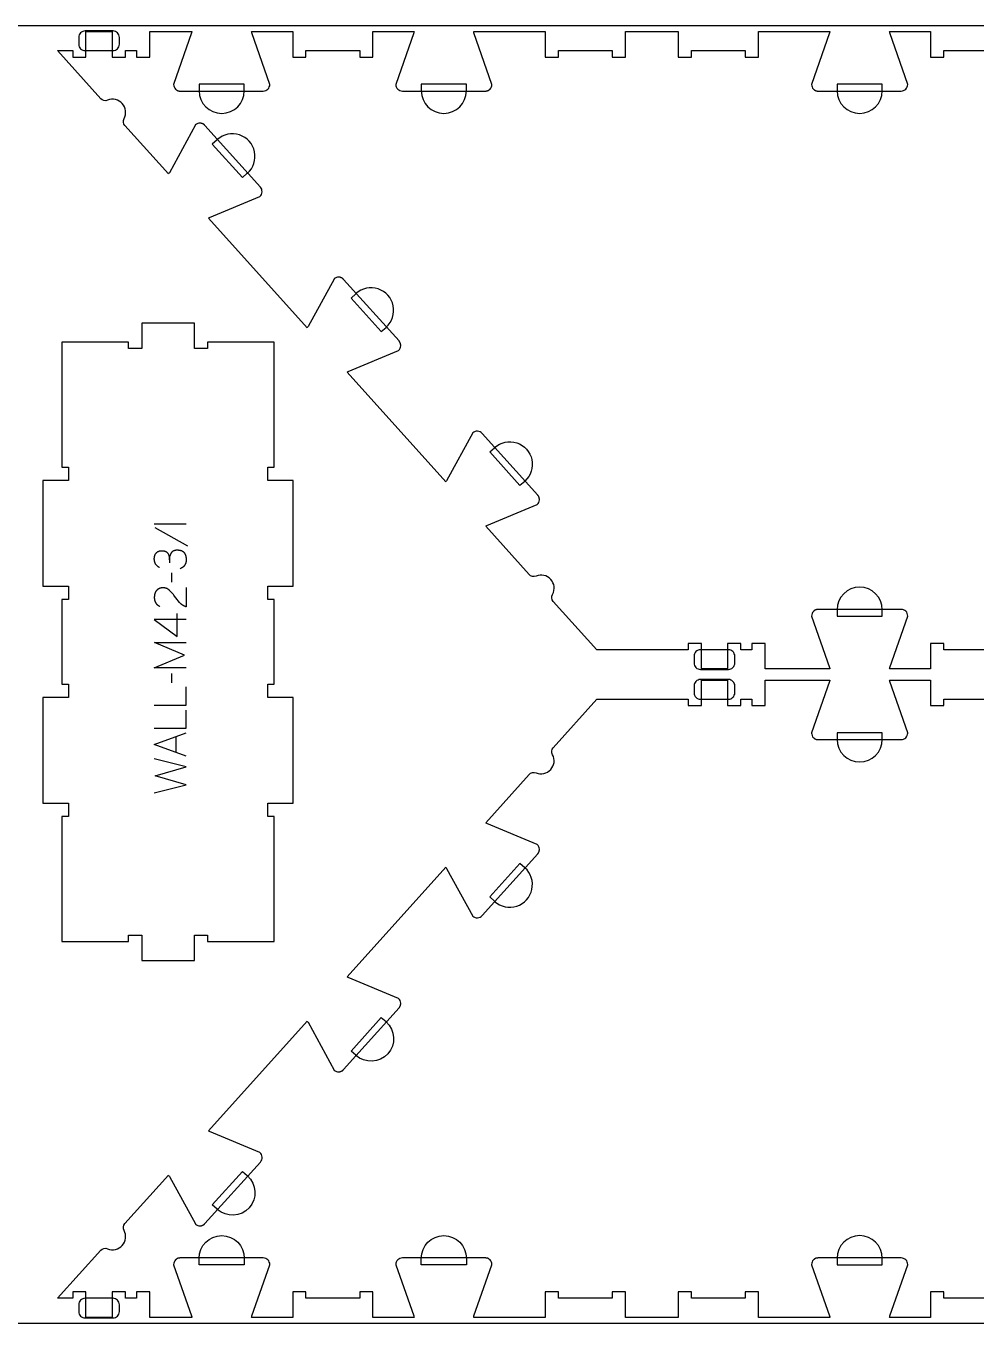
# Model space of a CAD drawing. Extents: x 0 to 4485, y 0 to 10771.
# Drawn here: x 698 to 1592, y 5669 to 6889 of the extents above; entities that cross this region are included whole.
import ezdxf

# ---------------------------------------------------------------- set-up
doc = ezdxf.new("R2010")
doc.units = 0
for name, color, linetype in [('0_SHEET_SPRUCEPLY_2440X122', 1, 'CONTINUOUS'), ('1_ANYTOOL_1MMDEEP_LABELS_S', 2, 'CONTINUOUS'), ('4_ANYTOOL_CUTTHROUGH_OUTSI', 5, 'CONTINUOUS'), ('5_ANYTOOL_HALF_MILL_9MM_IN', 3, 'CONTINUOUS')]:
    doc.layers.add(name, color=color, linetype=linetype)

msp = doc.modelspace()

# ---------------------------------------------------------------- linework, layer by layer
at = {"layer": '0_SHEET_SPRUCEPLY_2440X122'}
msp.add_lwpolyline([(371.7, 6889.4), (371.7, 5669.4), (2811.7, 5669.4), (2811.7, 6889.4)], close=True, dxfattribs=at)
at = {"layer": '1_ANYTOOL_1MMDEEP_LABELS_S', "color": 2}
for points in [[(818.8, 6421.1), (848.8, 6421.1)], [(819.3, 6417.6), (850.1, 6400.4)], [(823.8, 6380.1), (823.5, 6380.2), (823.2, 6380.4), (822.9, 6380.6), (822.6, 6380.7), (822.3, 6380.9), (822.1, 6381.1), (821.8, 6381.3), (821.7, 6381.4), (821.6, 6381.5), (821.5, 6381.6), (821.4, 6381.7), (821.3, 6381.8), (821.2, 6381.9), (821.1, 6382), (821, 6382.1), (820.9, 6382.3), (820.8, 6382.4), (820.7, 6382.5), (820.6, 6382.6), (820.5, 6382.7), (820.4, 6382.8), (820.3, 6383), (820.2, 6383.1), (820.1, 6383.2), (820.1, 6383.3), (820, 6383.5), (819.9, 6383.6), (819.8, 6383.7), (819.8, 6383.9), (819.7, 6384), (819.6, 6384.1), (819.6, 6384.3), (819.5, 6384.4), (819.5, 6384.6), (819.4, 6384.7), (819.4, 6384.8), (819.3, 6385), (819.3, 6385.1), (819.2, 6385.3), (819.1, 6385.6), (819.1, 6385.9), (819, 6386.2), (818.9, 6386.5), (818.9, 6386.9), (818.9, 6387.2), (818.8, 6387.5), (818.8, 6387.9), (818.8, 6388.2), (818.8, 6388.5), (818.8, 6388.7), (818.8, 6388.9), (818.9, 6389.1), (818.9, 6389.3), (818.9, 6389.5), (818.9, 6389.7), (818.9, 6389.9), (819, 6390), (819, 6390.2), (819.1, 6390.4), (819.1, 6390.6), (819.1, 6390.8), (819.2, 6391), (819.2, 6391.1), (819.3, 6391.3), (819.4, 6391.5), (819.4, 6391.7), (819.5, 6391.8), (819.6, 6392), (819.6, 6392.1), (819.7, 6392.3), (819.8, 6392.5), (819.9, 6392.6), (820, 6392.8), (820.1, 6392.9), (820.2, 6393.1), (820.3, 6393.2), (820.4, 6393.3), (820.5, 6393.5), (820.6, 6393.6), (820.7, 6393.8), (820.8, 6393.9), (821, 6394), (821.1, 6394.1), (821.2, 6394.2), (821.3, 6394.4), (821.5, 6394.5), (821.6, 6394.6), (821.8, 6394.7), (821.9, 6394.8), (822, 6394.9), (822.2, 6395), (822.4, 6395), (822.5, 6395.1), (822.7, 6395.2), (822.8, 6395.3), (823, 6395.3), (823.2, 6395.4), (823.3, 6395.5), (823.5, 6395.5), (823.7, 6395.6), (823.9, 6395.6), (824.1, 6395.6), (824.2, 6395.7), (824.4, 6395.7), (824.6, 6395.7), (824.8, 6395.8), (825, 6395.8), (825.2, 6395.8), (825.4, 6395.8), (825.6, 6395.8), (825.9, 6395.8), (826.4, 6395.8), (826.7, 6395.8), (827.1, 6395.8), (827.4, 6395.8), (827.7, 6395.7), (827.8, 6395.7), (828, 6395.7), (828.1, 6395.6), (828.3, 6395.6), (828.4, 6395.6), (828.5, 6395.5), (828.7, 6395.5), (828.8, 6395.5), (828.9, 6395.4), (829, 6395.4), (829.2, 6395.3), (829.3, 6395.3), (829.4, 6395.2), (829.5, 6395.2), (829.6, 6395.1), (829.7, 6395.1), (829.8, 6395), (829.9, 6394.9), (830, 6394.9), (830.1, 6394.8), (830.2, 6394.7), (830.3, 6394.7), (830.5, 6394.5), (830.7, 6394.4), (830.8, 6394.2), (831, 6394.1), (831.1, 6394), (831.1, 6393.9), (831.2, 6393.8), (831.3, 6393.7), (831.4, 6393.6), (831.4, 6393.6), (831.5, 6393.5), (831.6, 6393.4), (831.6, 6393.3), (831.7, 6393.2), (831.7, 6393.1), (831.8, 6393), (831.9, 6392.9), (831.9, 6392.8), (832, 6392.7), (832, 6392.6), (832.1, 6392.5), (832.1, 6392.4), (832.2, 6392.3), (832.2, 6392.2), (832.3, 6392.1), (832.3, 6392), (832.4, 6391.8), (832.4, 6391.6), (832.5, 6391.4), (832.6, 6391.1), (832.6, 6390.9), (832.7, 6390.7), (832.7, 6390.5), (832.8, 6390.2), (832.8, 6390), (832.9, 6389.8), (832.9, 6389.5), (832.9, 6389.3), (833, 6389.1), (833, 6388.8), (833, 6388.6), (833, 6388.3), (833, 6388.1), (833.1, 6384.4)], [(833.1, 6387.2), (833.1, 6387.6), (833.1, 6388), (833.2, 6388.5), (833.2, 6388.9), (833.3, 6389.3), (833.4, 6389.7), (833.5, 6390.1), (833.6, 6390.5), (833.7, 6391), (833.8, 6391.3), (834, 6391.7), (834.1, 6392.1), (834.3, 6392.5), (834.4, 6392.9), (834.6, 6393.3), (834.8, 6393.6), (834.9, 6393.8), (835, 6394), (835.1, 6394.1), (835.1, 6394.2), (835.2, 6394.3), (835.2, 6394.3), (835.3, 6394.4), (835.3, 6394.5), (835.4, 6394.6), (835.5, 6394.6), (835.5, 6394.7), (835.6, 6394.8), (835.7, 6394.9), (835.7, 6394.9), (835.8, 6395), (835.9, 6395.1), (835.9, 6395.1), (836, 6395.2), (836.1, 6395.3), (836.2, 6395.3), (836.2, 6395.4), (836.3, 6395.4), (836.4, 6395.5), (836.5, 6395.6), (836.6, 6395.6), (836.6, 6395.7), (836.7, 6395.7), (836.8, 6395.8), (836.9, 6395.8), (837, 6395.9), (837.1, 6395.9), (837.2, 6396), (837.2, 6396), (837.3, 6396), (837.4, 6396.1), (837.5, 6396.1), (837.7, 6396.2), (837.9, 6396.3), (838.1, 6396.3), (838.3, 6396.4), (838.5, 6396.4), (838.7, 6396.5), (839, 6396.5), (839.2, 6396.5), (839.4, 6396.6), (839.7, 6396.6), (839.9, 6396.6), (840.1, 6396.6), (840.4, 6396.6), (840.7, 6396.6), (840.9, 6396.6), (841.2, 6396.6), (841.5, 6396.6), (841.7, 6396.5), (842, 6396.5), (842.2, 6396.5), (842.5, 6396.4), (842.7, 6396.4), (843, 6396.4), (843.2, 6396.3), (843.4, 6396.3), (843.6, 6396.2), (843.8, 6396.1), (844, 6396.1), (844.3, 6396), (844.5, 6395.9), (844.6, 6395.8), (844.8, 6395.7), (845, 6395.6), (845.2, 6395.5), (845.4, 6395.4), (845.5, 6395.3), (845.7, 6395.2), (845.9, 6395.1), (846, 6395), (846.2, 6394.8), (846.3, 6394.8), (846.3, 6394.7), (846.4, 6394.6), (846.5, 6394.6), (846.5, 6394.5), (846.6, 6394.4), (846.7, 6394.3), (846.7, 6394.3), (846.9, 6394.1), (847, 6394), (847.1, 6393.8), (847.2, 6393.6), (847.3, 6393.5), (847.4, 6393.3), (847.5, 6393.1), (847.6, 6392.9), (847.7, 6392.8), (847.8, 6392.6), (847.9, 6392.4), (848, 6392.2), (848.1, 6392), (848.1, 6391.8), (848.2, 6391.6), (848.3, 6391.4), (848.3, 6391.2), (848.4, 6391), (848.5, 6390.7), (848.5, 6390.5), (848.6, 6390.3), (848.6, 6390.1), (848.6, 6389.8), (848.7, 6389.6), (848.7, 6389.4), (848.8, 6388.9), (848.8, 6388.4), (848.8, 6387.9), (848.8, 6387.3), (848.8, 6387), (848.8, 6386.6), (848.8, 6386.2), (848.7, 6385.9), (848.7, 6385.5), (848.7, 6385.3), (848.6, 6385.2), (848.6, 6385), (848.6, 6384.8), (848.5, 6384.7), (848.5, 6384.5), (848.4, 6384.3), (848.4, 6384.2), (848.3, 6384), (848.3, 6383.9), (848.2, 6383.7), (848.2, 6383.6), (848.1, 6383.4), (848, 6383.3), (848, 6383.1), (847.9, 6383), (847.8, 6382.8), (847.7, 6382.7), (847.7, 6382.6), (847.6, 6382.4), (847.5, 6382.3), (847.4, 6382.2), (847.3, 6382), (847.2, 6381.9), (847.1, 6381.8), (847, 6381.6), (846.9, 6381.5), (846.8, 6381.4), (846.7, 6381.3), (846.6, 6381.2), (846.5, 6381.1), (846.4, 6380.9), (846.3, 6380.8), (846.1, 6380.7), (846, 6380.6), (845.9, 6380.5), (845.8, 6380.4), (845.6, 6380.3), (845.5, 6380.2), (845.3, 6380.1), (845.2, 6380), (845.1, 6379.9), (844.9, 6379.8), (844.8, 6379.7), (844.5, 6379.6), (844.1, 6379.4), (843.8, 6379.2), (843.5, 6379.1), (843.1, 6378.9)], [(834.9, 6375.1), (835, 6366.3)], [(848.8, 6361.4), (848.7, 6343.1), (848.3, 6343.2), (848.1, 6343.3), (847.8, 6343.4), (847.6, 6343.5), (847.4, 6343.6), (847.2, 6343.6), (847, 6343.7), (846.8, 6343.8), (846.6, 6343.9), (846.4, 6344.1), (846.2, 6344.2), (845.9, 6344.3), (845.8, 6344.4), (845.6, 6344.5), (845.4, 6344.6), (845.2, 6344.8), (845, 6344.9), (844.8, 6345), (844.6, 6345.2), (844.4, 6345.3), (844.3, 6345.5), (844.1, 6345.6), (843.9, 6345.8), (843.7, 6345.9), (843.6, 6346.1), (843.4, 6346.3), (843.2, 6346.4), (843.1, 6346.6), (842.9, 6346.8), (842.6, 6347.1), (841.4, 6348.6), (840.2, 6350.1), (839, 6351.6), (837.9, 6353.1), (837.3, 6353.9), (836.8, 6354.6), (836.2, 6355.3), (835.6, 6356), (835, 6356.7), (834.4, 6357.3), (833.8, 6357.9), (833.2, 6358.5), (833, 6358.7), (832.9, 6358.8), (832.7, 6359), (832.5, 6359.1), (832.4, 6359.2), (832.2, 6359.3), (832, 6359.5), (831.9, 6359.6), (831.7, 6359.7), (831.5, 6359.8), (831.3, 6359.9), (831.2, 6360), (831, 6360.1), (830.8, 6360.2), (830.6, 6360.2), (830.4, 6360.3), (830.2, 6360.4), (830, 6360.5), (829.8, 6360.5), (829.6, 6360.6), (829.4, 6360.6), (829.2, 6360.7), (829, 6360.7), (828.8, 6360.8), (828.6, 6360.8), (828.4, 6360.8), (828.2, 6360.8), (827.9, 6360.9), (827.7, 6360.9), (827.5, 6360.9), (827.3, 6360.9), (827.1, 6360.9), (826.8, 6360.9), (826.6, 6360.9), (826.3, 6360.9), (826.1, 6360.9), (825.8, 6360.8), (825.6, 6360.8), (825.4, 6360.8), (825.2, 6360.7), (824.9, 6360.7), (824.7, 6360.7), (824.5, 6360.6), (824.3, 6360.5), (824.1, 6360.5), (823.9, 6360.4), (823.7, 6360.3), (823.5, 6360.3), (823.3, 6360.2), (823.1, 6360.1), (823, 6360), (822.8, 6359.9), (822.6, 6359.8), (822.4, 6359.7), (822.3, 6359.6), (822.1, 6359.5), (821.9, 6359.4), (821.8, 6359.2), (821.6, 6359.1), (821.5, 6359), (821.3, 6358.8), (821.2, 6358.7), (821.1, 6358.5), (820.9, 6358.4), (820.8, 6358.2), (820.7, 6358.1), (820.6, 6357.9), (820.4, 6357.7), (820.3, 6357.6), (820.2, 6357.4), (820.1, 6357.2), (820, 6357), (819.9, 6356.8), (819.8, 6356.7), (819.7, 6356.5), (819.6, 6356.3), (819.6, 6356.1), (819.5, 6355.9), (819.4, 6355.7), (819.4, 6355.5), (819.3, 6355.3), (819.2, 6355.1), (819.2, 6354.9), (819.1, 6354.7), (819.1, 6354.5), (819, 6354.3), (819, 6354.1), (819, 6353.8), (818.9, 6353.6), (818.9, 6353.4), (818.9, 6353.2), (818.9, 6352.9), (818.8, 6352.7), (818.8, 6352.5), (818.8, 6352), (818.8, 6351.6), (818.8, 6351.3), (818.9, 6350.9), (818.9, 6350.6), (819, 6350.2), (819, 6349.9), (819.1, 6349.6), (819.1, 6349.2), (819.2, 6348.9), (819.3, 6348.8), (819.3, 6348.6), (819.4, 6348.5), (819.4, 6348.3), (819.5, 6348.2), (819.5, 6348), (819.6, 6347.9), (819.7, 6347.7), (819.7, 6347.6), (819.8, 6347.5), (819.9, 6347.3), (819.9, 6347.2), (820, 6347), (820.1, 6346.9), (820.2, 6346.8), (820.3, 6346.6), (820.4, 6346.5), (820.4, 6346.4), (820.5, 6346.3), (820.6, 6346.1), (820.7, 6346), (820.8, 6345.9), (820.9, 6345.8), (821, 6345.7), (821.1, 6345.5), (821.2, 6345.4), (821.3, 6345.3), (821.5, 6345.2), (821.6, 6345.1), (821.7, 6345), (821.8, 6344.9), (821.9, 6344.8), (822.2, 6344.6), (822.5, 6344.4), (822.7, 6344.2), (823, 6344), (823.3, 6343.8), (823.6, 6343.7), (823.9, 6343.5)], [(840.2, 6315.2), (840.2, 6336.9)], [(848.8, 6331.2), (818.8, 6331.2), (840.2, 6315.2)], [(848.8, 6285.6), (818.8, 6285.6), (847.2, 6297.6), (819, 6309.6), (848.8, 6309.6)], [(834.9, 6280.5), (835, 6271.7)], [(818.8, 6250.7), (848.8, 6250.7), (848.8, 6267.8)], [(818.8, 6228.9), (848.8, 6228.9), (848.8, 6246)], [(848.8, 6202.7), (818.8, 6213.6), (848.8, 6224.6)], [(839.3, 6206.1), (839.3, 6221.1)], [(818.8, 6168), (848.8, 6175.7), (819.7, 6184.1), (848.8, 6192.6), (818.8, 6200.1)]]:
    msp.add_lwpolyline(points, dxfattribs=at)
at = {"layer": '4_ANYTOOL_CUTTHROUGH_OUTSI', "color": 5}
for points in [[(1612, 6302.7), (1561.5, 6302.7), (1561.5, 6308.7), (1549, 6308.7), (1549, 6284.7), (1510.4, 6284.7), (1510.4, 6284.7, -0.061485), (1510.6, 6286.1), (1527.5, 6334.3), (1527.5, 6334.4), (1527.5, 6334.4), (1527.5, 6334.4, 0.414214), (1521.2, 6340.7), (1443.2, 6340.7), (1443.1, 6340.7), (1442.9, 6340.7), (1442.8, 6340.7), (1442.6, 6340.6), (1442.5, 6340.6), (1442.3, 6340.6), (1442.2, 6340.6), (1442, 6340.6), (1441.9, 6340.5), (1441.7, 6340.5), (1441.6, 6340.4), (1441.4, 6340.4), (1441.3, 6340.4), (1441.1, 6340.3), (1441, 6340.3), (1440.9, 6340.2), (1440.7, 6340.1), (1440.6, 6340.1), (1440.4, 6340), (1440.3, 6339.9), (1440.2, 6339.9), (1440, 6339.8), (1439.9, 6339.7), (1439.8, 6339.6), (1439.6, 6339.5), (1439.5, 6339.4), (1439.4, 6339.3), (1439.3, 6339.2), (1439.2, 6339.2), (1439, 6339), (1438.9, 6338.9), (1438.8, 6338.8, 0.198912), (1437, 6334.4), (1437, 6334.4), (1437, 6334.3), (1453.9, 6286.1), (1453.9, 6286.1, -0.061485), (1454.1, 6284.7), (1436.7, 6284.7), (1393.4, 6284.7), (1393.4, 6308.7), (1380.9, 6308.7), (1380.9, 6302.7), (1370.4, 6302.7), (1370.4, 6308.7), (1357.9, 6308.7), (1357.9, 6284.7), (1333.4, 6284.7), (1333.4, 6308.7), (1333.2, 6308.7), (1321.2, 6308.7), (1320.9, 6308.7), (1320.9, 6302.7), (1235.1, 6302.7), (1194.1, 6348.2), (1194.1, 6348.2, -0.317837), (1193.4, 6354.8, 0.707107), (1177.9, 6372, -0.317837), (1171.4, 6373.4), (1130.5, 6418.9, -0.061485), (1131.7, 6419.6), (1178.9, 6439.4), (1178.9, 6439.4), (1179, 6439.4), (1179, 6439.4, 0.198912), (1181, 6443.7), (1181, 6443.9), (1181, 6444), (1181, 6444.2), (1181, 6444.3), (1181, 6444.5), (1181, 6444.6), (1181, 6444.8), (1181, 6444.9), (1180.9, 6445.1), (1180.9, 6445.2), (1180.9, 6445.4), (1180.8, 6445.5), (1180.8, 6445.7), (1180.8, 6445.8), (1180.7, 6446), (1180.7, 6446.1), (1180.6, 6446.3), (1180.6, 6446.4), (1180.5, 6446.6), (1180.4, 6446.7), (1180.4, 6446.9), (1180.3, 6447), (1180.2, 6447.1), (1180.1, 6447.3), (1180.1, 6447.4), (1180, 6447.5), (1179.9, 6447.6), (1179.8, 6447.8), (1179.7, 6447.9), (1179.6, 6448), (1179.5, 6448.1), (1179.4, 6448.2), (1127.2, 6506.2, 0.414214), (1118.4, 6506.7), (1118.4, 6506.6), (1118.3, 6506.6), (1093.8, 6461.7), (1093.8, 6461.7, -0.061485), (1092.9, 6460.6), (1000.1, 6563.7, -0.061485), (1001.3, 6564.5), (1048.5, 6584.2), (1048.5, 6584.2), (1048.5, 6584.3), (1048.5, 6584.3, 0.198912), (1050.6, 6588.6), (1050.6, 6588.7), (1050.6, 6588.9), (1050.6, 6589), (1050.6, 6589.2), (1050.6, 6589.3), (1050.6, 6589.5), (1050.6, 6589.6), (1050.5, 6589.8), (1050.5, 6589.9), (1050.5, 6590.1), (1050.5, 6590.2), (1050.4, 6590.4), (1050.4, 6590.5), (1050.3, 6590.7), (1050.3, 6590.8), (1050.3, 6591), (1050.2, 6591.1), (1050.1, 6591.3), (1050.1, 6591.4), (1050, 6591.6), (1049.9, 6591.7), (1049.9, 6591.8), (1049.8, 6592), (1049.7, 6592.1), (1049.6, 6592.2), (1049.6, 6592.4), (1049.5, 6592.5), (1049.4, 6592.6), (1049.3, 6592.7), (1049.2, 6592.9), (1049.1, 6593), (1049, 6593.1), (996.8, 6651), (996.7, 6651.2), (996.6, 6651.3), (996.5, 6651.4), (996.4, 6651.5), (996.3, 6651.6), (996.2, 6651.7), (996, 6651.8), (995.9, 6651.9), (995.8, 6652), (995.7, 6652), (995.5, 6652.1), (995.4, 6652.2), (995.3, 6652.3), (995.1, 6652.4), (995, 6652.4), (994.9, 6652.5), (994.7, 6652.6), (994.6, 6652.6), (994.4, 6652.7), (994.3, 6652.7), (994.1, 6652.8), (994, 6652.8), (993.8, 6652.9), (993.7, 6652.9), (993.5, 6653), (993.4, 6653), (993.2, 6653), (993.1, 6653), (992.9, 6653.1), (992.8, 6653.1), (992.6, 6653.1), (992.5, 6653.1, 0.198912), (988, 6651.5), (988, 6651.5), (987.9, 6651.4), (963.4, 6606.6), (963.4, 6606.6, -0.061485), (962.5, 6605.5), (869.7, 6708.5, -0.061485), (870.9, 6709.3), (918.1, 6729), (918.1, 6729.1), (918.1, 6729.1), (918.1, 6729.1, 0.414214), (918.6, 6737.9), (866.4, 6795.9), (866.3, 6796), (866.2, 6796.1), (866.1, 6796.2), (866, 6796.3), (865.9, 6796.4), (865.7, 6796.5), (865.6, 6796.6), (865.5, 6796.7), (865.4, 6796.8), (865.3, 6796.9), (865.1, 6797), (865, 6797), (864.9, 6797.1), (864.7, 6797.2), (864.6, 6797.3), (864.4, 6797.3), (864.3, 6797.4), (864.2, 6797.5), (864, 6797.5), (863.9, 6797.6), (863.7, 6797.6), (863.6, 6797.7), (863.4, 6797.7), (863.3, 6797.8), (863.1, 6797.8), (863, 6797.8), (862.8, 6797.9), (862.7, 6797.9), (862.5, 6797.9), (862.4, 6797.9), (862.2, 6797.9), (862.1, 6797.9, 0.198912), (857.6, 6796.3), (857.5, 6796.3), (857.5, 6796.3), (833, 6751.4), (833, 6751.4, -0.061485), (832.1, 6750.3), (791.2, 6795.7, -0.317837), (790.4, 6802.3, 0.707107), (774.9, 6819.5, -0.317837), (768.5, 6821), (727.8, 6866.2), (742.1, 6866.2), (742.1, 6860.2), (754.4, 6860.2), (754.6, 6860.2), (754.6, 6884.2), (779.1, 6884.2), (779.1, 6860.2), (779.4, 6860.2), (791.4, 6860.2), (791.6, 6860.2), (791.6, 6866.2), (802.1, 6866.2), (802.1, 6860.2), (802.4, 6860.2), (814.4, 6860.2), (814.6, 6860.2), (814.6, 6884.2), (854.1, 6884.2), (854.1, 6884.2, -0.061485), (853.9, 6882.8), (837, 6834.5), (837, 6834.5), (837, 6834.4), (837, 6834.4, 0.198912), (838.8, 6830), (838.9, 6829.9), (839, 6829.8), (839.2, 6829.7), (839.3, 6829.6), (839.4, 6829.5), (839.5, 6829.4), (839.6, 6829.3), (839.8, 6829.2), (839.9, 6829.1), (840, 6829.1), (840.2, 6829), (840.3, 6828.9), (840.4, 6828.8), (840.6, 6828.8), (840.7, 6828.7), (840.9, 6828.6), (841, 6828.6), (841.1, 6828.5), (841.3, 6828.5), (841.4, 6828.4), (841.6, 6828.4), (841.7, 6828.4), (841.9, 6828.3), (842, 6828.3), (842.2, 6828.3), (842.3, 6828.2), (842.5, 6828.2), (842.6, 6828.2), (842.8, 6828.2), (842.9, 6828.2), (843.1, 6828.2), (843.2, 6828.2), (921.2, 6828.2, 0.414214), (927.5, 6834.4), (927.5, 6834.5), (927.5, 6834.5), (910.6, 6882.8), (910.6, 6882.8, -0.061485), (910.4, 6884.2), (949, 6884.2), (949, 6860.2), (949.2, 6860.2), (961.2, 6860.2), (961.5, 6860.2), (961.5, 6866.2), (1012, 6866.2), (1012, 6860.2), (1012.2, 6860.2), (1024.2, 6860.2), (1024.5, 6860.2), (1024.5, 6884.2), (1063.1, 6884.2), (1063.1, 6884.2, -0.061485), (1062.8, 6882.8), (1045.9, 6834.5), (1045.9, 6834.5), (1045.9, 6834.4), (1045.9, 6834.4, 0.414214), (1052.2, 6828.2), (1130.2, 6828.2), (1130.3, 6828.2), (1130.5, 6828.2), (1130.6, 6828.2), (1130.8, 6828.2), (1130.9, 6828.2), (1131.1, 6828.2), (1131.2, 6828.3), (1131.4, 6828.3), (1131.5, 6828.3), (1131.7, 6828.4), (1131.8, 6828.4), (1132, 6828.4), (1132.1, 6828.5), (1132.3, 6828.5), (1132.4, 6828.6), (1132.5, 6828.6), (1132.7, 6828.7), (1132.8, 6828.8), (1133, 6828.8), (1133.1, 6828.9), (1133.2, 6829), (1133.4, 6829.1), (1133.5, 6829.1), (1133.6, 6829.2), (1133.8, 6829.3), (1133.9, 6829.4), (1134, 6829.5), (1134.1, 6829.6), (1134.2, 6829.7), (1134.4, 6829.8), (1134.5, 6829.9), (1134.6, 6830, 0.198912), (1136.4, 6834.4), (1136.4, 6834.5), (1136.4, 6834.5), (1119.5, 6882.8), (1119.5, 6882.8, -0.061485), (1119.3, 6884.2), (1186.5, 6884.2), (1186.5, 6860.2), (1198.7, 6860.2), (1199, 6860.2), (1199, 6866.2), (1249.5, 6866.2), (1249.5, 6860.2), (1262, 6860.2), (1262, 6884.2), (1311.5, 6884.2), (1311.5, 6860.2), (1311.7, 6860.2), (1323.7, 6860.2), (1324, 6860.2), (1324, 6866.2), (1374.5, 6866.2), (1374.5, 6860.2), (1386.7, 6860.2), (1387, 6860.2), (1387, 6884.2), (1454.1, 6884.2), (1454.1, 6884.2, -0.061485), (1453.9, 6882.8), (1437, 6834.5), (1437, 6834.5), (1437, 6834.4), (1437, 6834.4, 0.198912), (1438.8, 6830), (1438.9, 6829.9), (1439, 6829.8), (1439.2, 6829.7), (1439.3, 6829.6), (1439.4, 6829.5), (1439.5, 6829.4), (1439.6, 6829.3), (1439.8, 6829.2), (1439.9, 6829.1), (1440, 6829.1), (1440.2, 6829), (1440.3, 6828.9), (1440.4, 6828.8), (1440.6, 6828.8), (1440.7, 6828.7), (1440.9, 6828.6), (1441, 6828.6), (1441.1, 6828.5), (1441.3, 6828.5), (1441.4, 6828.4), (1441.6, 6828.4), (1441.7, 6828.4), (1441.9, 6828.3), (1442, 6828.3), (1442.2, 6828.3), (1442.3, 6828.2), (1442.5, 6828.2), (1442.6, 6828.2), (1442.8, 6828.2), (1442.9, 6828.2), (1443.1, 6828.2), (1443.2, 6828.2), (1521.2, 6828.2, 0.414214), (1527.5, 6834.4), (1527.5, 6834.5), (1527.5, 6834.5), (1510.6, 6882.8), (1510.6, 6882.8, -0.061485), (1510.4, 6884.2), (1549, 6884.2), (1549, 6860.2), (1561.5, 6860.2), (1561.5, 6866.2), (1612, 6866.2)], [(1612, 5692.7), (1561.5, 5692.7), (1561.5, 5698.7), (1549.2, 5698.7), (1549, 5698.7), (1549, 5674.7), (1510.4, 5674.7), (1510.4, 5674.7, -0.061485), (1510.6, 5676.1), (1527.5, 5724.3), (1527.5, 5724.4), (1527.5, 5724.4), (1527.5, 5724.4, 0.414214), (1521.2, 5730.7), (1443.2, 5730.7), (1443.1, 5730.7), (1442.9, 5730.7), (1442.8, 5730.7), (1442.6, 5730.6), (1442.5, 5730.6), (1442.3, 5730.6), (1442.2, 5730.6), (1442, 5730.6), (1441.9, 5730.5), (1441.7, 5730.5), (1441.6, 5730.4), (1441.4, 5730.4), (1441.3, 5730.4), (1441.1, 5730.3), (1441, 5730.3), (1440.9, 5730.2), (1440.7, 5730.1), (1440.6, 5730.1), (1440.4, 5730), (1440.3, 5729.9), (1440.2, 5729.9), (1440, 5729.8), (1439.9, 5729.7), (1439.8, 5729.6), (1439.6, 5729.5), (1439.5, 5729.4), (1439.4, 5729.3), (1439.3, 5729.2), (1439.2, 5729.2), (1439, 5729), (1438.9, 5728.9), (1438.8, 5728.8, 0.198912), (1437, 5724.4), (1437, 5724.4), (1437, 5724.3), (1453.9, 5676.1), (1453.9, 5676.1, -0.061485), (1454.1, 5674.7), (1436.7, 5674.7), (1387, 5674.7), (1387, 5698.7), (1374.5, 5698.7), (1374.5, 5692.7), (1324, 5692.7), (1324, 5698.7), (1311.5, 5698.7), (1311.5, 5674.7), (1262, 5674.7), (1262, 5698.7), (1261.7, 5698.7), (1249.7, 5698.7), (1249.5, 5698.7), (1249.5, 5692.7), (1199, 5692.7), (1199, 5698.7), (1186.5, 5698.7), (1186.5, 5674.7), (1119.3, 5674.7), (1119.3, 5674.7, -0.061485), (1119.5, 5676.1), (1136.4, 5724.3), (1136.4, 5724.4), (1136.4, 5724.4), (1136.4, 5724.4, 0.198912), (1134.6, 5728.8), (1134.5, 5728.9), (1134.4, 5729), (1134.2, 5729.2), (1134.1, 5729.2), (1134, 5729.3), (1133.9, 5729.4), (1133.8, 5729.5), (1133.6, 5729.6), (1133.5, 5729.7), (1133.4, 5729.8), (1133.2, 5729.9), (1133.1, 5729.9), (1133, 5730), (1132.8, 5730.1), (1132.7, 5730.1), (1132.5, 5730.2), (1132.4, 5730.3), (1132.3, 5730.3), (1132.1, 5730.4), (1132, 5730.4), (1131.8, 5730.4), (1131.7, 5730.5), (1131.5, 5730.5), (1131.4, 5730.6), (1131.2, 5730.6), (1131.1, 5730.6), (1130.9, 5730.6), (1130.8, 5730.6), (1130.6, 5730.7), (1130.5, 5730.7), (1130.3, 5730.7), (1130.2, 5730.7), (1052.2, 5730.7, 0.414214), (1045.9, 5724.4), (1045.9, 5724.4), (1045.9, 5724.3), (1062.8, 5676.1), (1062.8, 5676.1, -0.061485), (1063.1, 5674.7), (1024.5, 5674.7), (1024.5, 5698.7), (1012, 5698.7), (1012, 5692.7), (961.5, 5692.7), (961.5, 5698.7), (949, 5698.7), (949, 5674.7), (910.4, 5674.7), (910.4, 5674.7, -0.061485), (910.6, 5676.1), (927.5, 5724.3), (927.5, 5724.4), (927.5, 5724.4), (927.5, 5724.4, 0.414214), (921.2, 5730.7), (843.2, 5730.7), (843.1, 5730.7), (842.9, 5730.7), (842.8, 5730.7), (842.6, 5730.6), (842.5, 5730.6), (842.3, 5730.6), (842.2, 5730.6), (842, 5730.6), (841.9, 5730.5), (841.7, 5730.5), (841.6, 5730.4), (841.4, 5730.4), (841.3, 5730.4), (841.1, 5730.3), (841, 5730.3), (840.9, 5730.2), (840.7, 5730.1), (840.6, 5730.1), (840.4, 5730), (840.3, 5729.9), (840.2, 5729.9), (840, 5729.8), (839.9, 5729.7), (839.8, 5729.6), (839.6, 5729.5), (839.5, 5729.4), (839.4, 5729.3), (839.3, 5729.2), (839.2, 5729.2), (839, 5729), (838.9, 5728.9), (838.8, 5728.8, 0.198912), (837, 5724.4), (837, 5724.4), (837, 5724.3), (853.9, 5676.1), (853.9, 5676.1, -0.061485), (854.1, 5674.7), (814.6, 5674.7), (814.6, 5698.7), (814.4, 5698.7), (802.1, 5698.7), (802.1, 5692.7), (791.6, 5692.7), (791.6, 5698.7), (779.1, 5698.7), (779.1, 5674.7), (754.6, 5674.7), (754.6, 5698.7), (742.1, 5698.7), (742.1, 5692.7), (727.8, 5692.7), (768.5, 5737.9), (768.5, 5737.9, -0.317837), (774.9, 5739.3, 0.707107), (790.4, 5756.5, -0.317837), (791.2, 5763.1), (832.1, 5808.5, -0.061485), (833, 5807.4), (857.5, 5762.6), (857.5, 5762.5), (857.6, 5762.5), (857.6, 5762.5, 0.198912), (862.1, 5760.9), (862.2, 5760.9), (862.4, 5760.9), (862.5, 5760.9), (862.7, 5761), (862.8, 5761), (863, 5761), (863.1, 5761), (863.3, 5761.1), (863.4, 5761.1), (863.6, 5761.2), (863.7, 5761.2), (863.9, 5761.3), (864, 5761.3), (864.2, 5761.4), (864.3, 5761.4), (864.4, 5761.5), (864.6, 5761.6), (864.7, 5761.6), (864.9, 5761.7), (865, 5761.8), (865.1, 5761.9), (865.3, 5762), (865.4, 5762.1), (865.5, 5762.1), (865.6, 5762.2), (865.7, 5762.3), (865.9, 5762.4), (866, 5762.5), (866.1, 5762.6), (866.2, 5762.7), (866.3, 5762.9), (866.4, 5763), (918.6, 5820.9, 0.414214), (918.1, 5829.8), (918.1, 5829.8), (918.1, 5829.8), (870.9, 5849.5), (870.9, 5849.5, -0.061485), (869.7, 5850.3), (962.5, 5953.4, -0.061485), (963.4, 5952.3), (987.9, 5907.4), (988, 5907.4), (988, 5907.3), (988, 5907.3, 0.198912), (992.5, 5905.7), (992.6, 5905.8), (992.8, 5905.8), (992.9, 5905.8), (993.1, 5905.8), (993.2, 5905.8), (993.4, 5905.9), (993.5, 5905.9), (993.7, 5905.9), (993.8, 5906), (994, 5906), (994.1, 5906.1), (994.3, 5906.1), (994.4, 5906.2), (994.6, 5906.2), (994.7, 5906.3), (994.9, 5906.3), (995, 5906.4), (995.1, 5906.5), (995.3, 5906.6), (995.4, 5906.6), (995.5, 5906.7), (995.7, 5906.8), (995.8, 5906.9), (995.9, 5907), (996, 5907.1), (996.2, 5907.2), (996.3, 5907.3), (996.4, 5907.4), (996.5, 5907.5), (996.6, 5907.6), (996.7, 5907.7), (996.8, 5907.8), (1049, 5965.8), (1049.1, 5965.9), (1049.2, 5966), (1049.3, 5966.1), (1049.4, 5966.2), (1049.5, 5966.4), (1049.6, 5966.5), (1049.6, 5966.6), (1049.7, 5966.7), (1049.8, 5966.9), (1049.9, 5967), (1049.9, 5967.1), (1050, 5967.3), (1050.1, 5967.4), (1050.1, 5967.6), (1050.2, 5967.7), (1050.3, 5967.9), (1050.3, 5968), (1050.3, 5968.2), (1050.4, 5968.3), (1050.4, 5968.5), (1050.5, 5968.6), (1050.5, 5968.8), (1050.5, 5968.9), (1050.5, 5969.1), (1050.6, 5969.2), (1050.6, 5969.4), (1050.6, 5969.5), (1050.6, 5969.7), (1050.6, 5969.8), (1050.6, 5970), (1050.6, 5970.1), (1050.6, 5970.3, 0.198912), (1048.5, 5974.6), (1048.5, 5974.6), (1048.5, 5974.6), (1001.3, 5994.4), (1001.3, 5994.4, -0.061485), (1000.1, 5995.1), (1092.9, 6098.2, -0.061485), (1093.8, 6097.1), (1118.3, 6052.2), (1118.4, 6052.2), (1118.4, 6052.2), (1118.4, 6052.2, 0.414214), (1127.2, 6052.6), (1179.4, 6110.6), (1179.5, 6110.7), (1179.6, 6110.8), (1179.7, 6111), (1179.8, 6111.1), (1179.9, 6111.2), (1180, 6111.3), (1180.1, 6111.5), (1180.1, 6111.6), (1180.2, 6111.7), (1180.3, 6111.9), (1180.4, 6112), (1180.4, 6112.1), (1180.5, 6112.3), (1180.6, 6112.4), (1180.6, 6112.6), (1180.7, 6112.7), (1180.7, 6112.8), (1180.8, 6113), (1180.8, 6113.1), (1180.8, 6113.3), (1180.9, 6113.4), (1180.9, 6113.6), (1180.9, 6113.8), (1181, 6113.9), (1181, 6114.1), (1181, 6114.2), (1181, 6114.4), (1181, 6114.5), (1181, 6114.7), (1181, 6114.8), (1181, 6115), (1181, 6115.1, 0.198912), (1179, 6119.4), (1178.9, 6119.5), (1178.9, 6119.5), (1131.7, 6139.2), (1131.7, 6139.2, -0.061485), (1130.5, 6140), (1171.4, 6185.4, -0.317837), (1177.9, 6186.9, 0.317837), (1191.7, 6190, 0.317837), (1193.4, 6204, -0.317837), (1194.1, 6210.6), (1235.1, 6256.2), (1320.9, 6256.2), (1320.9, 6250.2), (1333.4, 6250.2), (1333.4, 6274.2), (1357.9, 6274.2), (1357.9, 6250.2), (1358.2, 6250.2), (1370.2, 6250.2), (1370.4, 6250.2), (1370.4, 6256.2), (1380.9, 6256.2), (1380.9, 6250.2), (1381.2, 6250.2), (1393.2, 6250.2), (1393.4, 6250.2), (1393.4, 6274.2), (1436.7, 6274.2), (1454.1, 6274.2), (1454.1, 6274.2, -0.061485), (1453.9, 6272.8), (1437, 6224.5), (1437, 6224.5), (1437, 6224.4), (1437, 6224.4, 0.198912), (1438.8, 6220), (1438.9, 6219.9), (1439, 6219.8), (1439.2, 6219.7), (1439.3, 6219.6), (1439.4, 6219.5), (1439.5, 6219.4), (1439.6, 6219.3), (1439.8, 6219.2), (1439.9, 6219.1), (1440, 6219.1), (1440.2, 6219), (1440.3, 6218.9), (1440.4, 6218.8), (1440.6, 6218.8), (1440.7, 6218.7), (1440.9, 6218.6), (1441, 6218.6), (1441.1, 6218.5), (1441.3, 6218.5), (1441.4, 6218.4), (1441.6, 6218.4), (1441.7, 6218.4), (1441.9, 6218.3), (1442, 6218.3), (1442.2, 6218.3), (1442.3, 6218.2), (1442.5, 6218.2), (1442.6, 6218.2), (1442.8, 6218.2), (1442.9, 6218.2), (1443.1, 6218.2), (1443.2, 6218.2), (1521.2, 6218.2, 0.414214), (1527.5, 6224.4), (1527.5, 6224.5), (1527.5, 6224.5), (1510.6, 6272.8), (1510.6, 6272.8, -0.061485), (1510.4, 6274.2), (1549, 6274.2), (1549, 6250.2), (1549.2, 6250.2), (1561.2, 6250.2), (1561.5, 6250.2), (1561.5, 6256.2), (1612, 6256.2)]]:
    msp.add_lwpolyline(points, format="xyb", dxfattribs=at)
msp.add_lwpolyline([(949.5, 6158.4), (949.5, 6257.9), (925.5, 6257.9), (925.5, 6270.4), (931.5, 6270.4), (931.5, 6349.9), (925.5, 6349.9), (925.5, 6362.4), (949.5, 6362.4), (949.5, 6461.9), (925.5, 6461.9), (925.5, 6474.4), (931.5, 6474.4), (931.5, 6591.9), (869, 6591.9), (869, 6585.9), (856.5, 6585.9), (856.5, 6609.9), (807, 6609.9), (807, 6585.9), (794.5, 6585.9), (794.5, 6591.9), (732, 6591.9), (732, 6474.4), (738, 6474.4), (738, 6461.9), (714, 6461.9), (714, 6362.4), (738, 6362.4), (738, 6349.9), (732, 6349.9), (732, 6270.4), (738, 6270.4), (738, 6257.9), (714, 6257.9), (714, 6158.4), (738, 6158.4), (738, 6145.9), (732, 6145.9), (732, 6028.4), (794.5, 6028.4), (794.5, 6034.4), (807, 6034.4), (807, 6010.4), (856.5, 6010.4), (856.5, 6034.4), (869, 6034.4), (869, 6028.4), (931.5, 6028.4), (931.5, 6145.9), (925.5, 6145.9), (925.5, 6158.4)], close=True, dxfattribs=at)
at = {"layer": '5_ANYTOOL_HALF_MILL_9MM_IN'}
for points in [[(753.8, 6884.7, 0.414214), (747.8, 6878.7), (747.8, 6872.2, 0.414214), (753.8, 6866.2), (780, 6866.2, 0.414214), (786, 6872.2), (786, 6878.7, 0.414214), (780, 6884.7)], [(861, 6828.4, 1), (903.5, 6828.4), (903.5, 6828.7), (903.5, 6834.7), (861, 6834.7), (861, 6828.7), (861, 6828.4)], [(1069.9, 6828.4, 1), (1112.4, 6828.4), (1112.4, 6828.7), (1112.4, 6834.7), (1069.9, 6834.7), (1069.9, 6828.7), (1069.9, 6828.4)], [(1461, 6828.4, 1), (1503.5, 6828.4), (1503.5, 6828.7), (1503.5, 6834.7), (1461, 6834.7), (1461, 6828.7), (1461, 6828.4)], [(906.5, 6750.9, 1), (878.1, 6782.5), (877.9, 6782.4), (873.4, 6778.3), (901.9, 6746.8), (906.3, 6750.8), (906.5, 6750.9)], [(1036.9, 6606.1, 1), (1008.5, 6637.7), (1008.3, 6637.5), (1003.9, 6633.5), (1032.3, 6601.9), (1036.8, 6605.9), (1036.9, 6606.1)], [(1138.9, 6492.8, -1), (1167.4, 6461.3), (1167.2, 6461.1), (1162.7, 6457.1), (1134.3, 6488.7), (1138.7, 6492.7), (1138.9, 6492.8)], [(1503.5, 6340.4, 1), (1461, 6340.4), (1461, 6340.2), (1461, 6334.2), (1503.5, 6334.2), (1503.5, 6340.2), (1503.5, 6340.4)], [(1332.5, 6302.7, 0.414214), (1326.5, 6296.7), (1326.5, 6290.2, 0.414214), (1332.5, 6284.2), (1358.8, 6284.2, 0.414214), (1364.8, 6290.2), (1364.8, 6296.7, 0.414214), (1358.8, 6302.7)], [(1332.5, 6274.7, 0.414214), (1326.5, 6268.7), (1326.5, 6262.2, 0.414214), (1332.5, 6256.2), (1358.8, 6256.2, 0.414214), (1364.8, 6262.2), (1364.8, 6268.7, 0.414214), (1358.8, 6274.7)], [(1461, 6218.4, 1), (1503.5, 6218.4), (1503.5, 6218.7), (1503.5, 6224.7), (1461, 6224.7), (1461, 6218.7), (1461, 6218.4)], [(1138.9, 6066, 1), (1167.4, 6097.6), (1167.2, 6097.7), (1162.7, 6101.8), (1134.3, 6070.2), (1138.7, 6066.2), (1138.9, 6066)], [(1036.9, 5952.7, -1), (1008.5, 5921.2), (1008.3, 5921.3), (1003.9, 5925.3), (1032.3, 5956.9), (1036.8, 5952.9), (1036.9, 5952.7)], [(906.5, 5807.9, -1), (878.1, 5776.3), (877.9, 5776.5), (873.4, 5780.5), (901.9, 5812.1), (906.3, 5808.1), (906.5, 5807.9)], [(861, 5730.4, -1), (903.5, 5730.4), (903.5, 5730.2), (903.5, 5724.2), (861, 5724.2), (861, 5730.2), (861, 5730.4)], [(1069.9, 5730.4, -1), (1112.4, 5730.4), (1112.4, 5730.2), (1112.4, 5724.2), (1069.9, 5724.2), (1069.9, 5730.2), (1069.9, 5730.4)], [(1503.5, 5730.4, 1), (1461, 5730.4), (1461, 5730.2), (1461, 5724.2), (1503.5, 5724.2), (1503.5, 5730.2), (1503.5, 5730.4)], [(753.8, 5692.7, 0.414214), (747.8, 5686.7), (747.8, 5680.2, 0.414214), (753.8, 5674.2), (780, 5674.2, 0.414214), (786, 5680.2), (786, 5686.7, 0.414214), (780, 5692.7)]]:
    msp.add_lwpolyline(points, format="xyb", close=True, dxfattribs=at)

doc.saveas('drawing.dxf')
